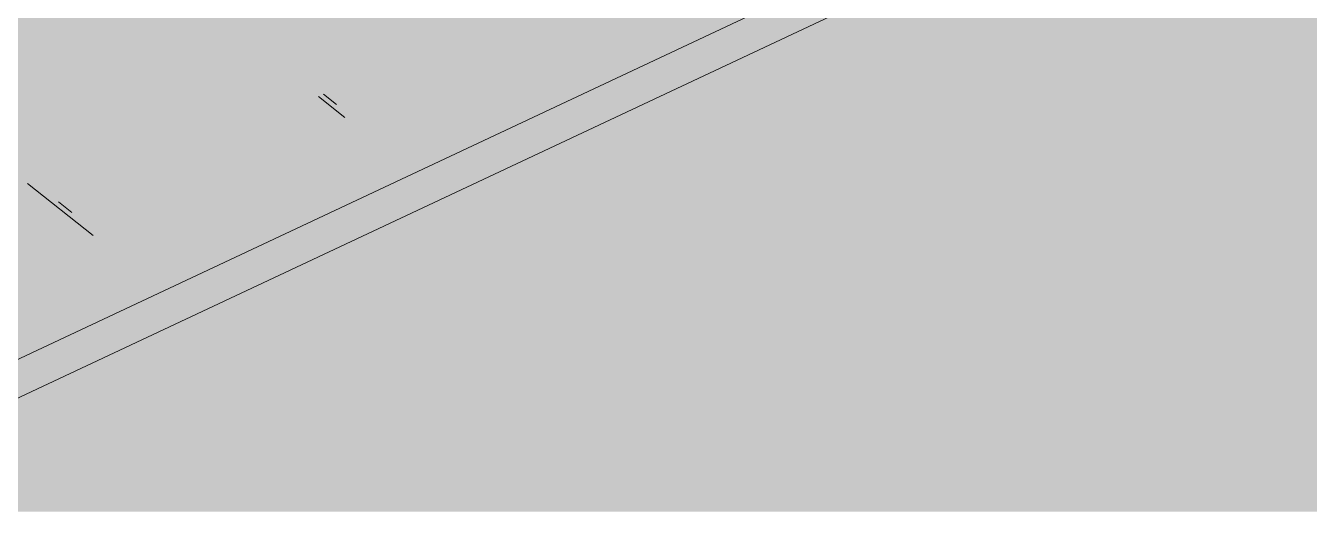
# Paper-space layout '03 3D Building and Roof' of a CAD drawing. Header units: millimetres. Extents: x 5 to 415, y 5 to 292.
# Drawn here: x 249.028 to 252.271, y 76.545 to 77.768 of the extents above; entities that cross this region are included whole.
import ezdxf

# ---------------------------------------------------------------- set-up
doc = ezdxf.new("R2010")
doc.units = ezdxf.units.MM
doc.layers.add('EXISTING', color=7, linetype='Continuous')
doc.layers.add('IMAGES', color=7, linetype='Continuous')

# ---------------------------------------------------------------- blocks, each defined once
blk = doc.blocks.new('SHEET_03')
at = {"layer": 'EXISTING', "color": 250, "lineweight": 9}
for p, q in [((247.5009, 76.2182), (251.3151, 78.0089)), ((247.5009, 76.1207), (251.3151, 77.9114)), ((249.8133, 77.5688), (249.7801, 77.5952)), ((249.7676, 77.5893), (249.834, 77.5366)), ((249.0323, 77.3699), (249.1983, 77.2382)), ((249.1444, 77.2967), (249.1112, 77.3231))]:
    blk.add_line(p, q, dxfattribs=at)
at = {"layer": 'IMAGES', "color": 7}
for points in [[(248.8618, 77.6979), (249.3436, 77.6979), (248.8618, 77.7943), (249.3436, 77.7943)], [(249.3436, 77.6979), (249.44, 77.6979), (249.3436, 77.7943), (249.44, 77.7943)], [(249.44, 77.6979), (249.6327, 77.6979), (249.44, 77.7943), (249.6327, 77.7943)], [(249.6327, 77.6979), (249.7291, 77.6979), (249.6327, 77.7943), (249.7291, 77.7943)], [(249.7291, 77.6979), (250.3073, 77.6979), (249.7291, 77.7943), (250.3073, 77.7943)], [(250.3073, 77.6979), (250.4036, 77.6979), (250.3073, 77.7943), (250.4036, 77.7943)], [(250.4036, 77.6979), (250.5, 77.6979), (250.4036, 77.7943), (250.5, 77.7943)], [(250.5, 77.6979), (250.5964, 77.6979), (250.5, 77.7943), (250.5964, 77.7943)], [(250.5964, 77.6979), (250.6927, 77.6979), (250.5964, 77.7943), (250.6927, 77.7943)], [(250.6927, 77.6979), (250.7891, 77.6979), (250.6927, 77.7943), (250.7891, 77.7943)], [(250.7891, 77.6979), (250.8855, 77.6979), (250.7891, 77.7943), (250.8855, 77.7943)], [(250.8855, 77.6979), (250.9818, 77.6979), (250.8855, 77.7943), (250.9818, 77.7943)], [(250.9818, 77.6979), (251.0782, 77.6979), (250.9818, 77.7943), (251.0782, 77.7943)], [(251.0782, 77.6979), (251.1745, 77.6979), (251.0782, 77.7943), (251.1745, 77.7943)], [(251.1745, 77.6979), (251.2709, 77.6979), (251.1745, 77.7943), (251.2709, 77.7943)], [(251.2709, 77.6979), (251.4636, 77.6979), (251.2709, 77.7943), (251.4636, 77.7943)], [(251.4636, 77.6979), (258.4982, 77.6979), (251.4636, 77.7943), (258.4982, 77.7943)], [(248.9582, 77.6015), (249.44, 77.6015), (248.9582, 77.6979), (249.44, 77.6979)], [(249.44, 77.6015), (249.5364, 77.6015), (249.44, 77.6979), (249.5364, 77.6979)], [(249.5364, 77.6015), (249.6327, 77.6015), (249.5364, 77.6979), (249.6327, 77.6979)], [(249.6327, 77.6015), (249.8255, 77.6015), (249.6327, 77.6979), (249.8255, 77.6979)], [(249.8255, 77.6015), (249.9218, 77.6015), (249.8255, 77.6979), (249.9218, 77.6979)], [(249.9218, 77.6015), (250.0182, 77.6015), (249.9218, 77.6979), (250.0182, 77.6979)], [(250.0182, 77.6015), (250.2109, 77.6015), (250.0182, 77.6979), (250.2109, 77.6979)], [(250.2109, 77.6015), (250.3073, 77.6015), (250.2109, 77.6979), (250.3073, 77.6979)], [(250.3073, 77.6015), (250.4036, 77.6015), (250.3073, 77.6979), (250.4036, 77.6979)], [(250.4036, 77.6015), (250.5964, 77.6015), (250.4036, 77.6979), (250.5964, 77.6979)], [(250.5964, 77.6015), (250.6927, 77.6015), (250.5964, 77.6979), (250.6927, 77.6979)], [(250.6927, 77.6015), (250.8855, 77.6015), (250.6927, 77.6979), (250.8855, 77.6979)], [(250.8855, 77.6015), (250.9818, 77.6015), (250.8855, 77.6979), (250.9818, 77.6979)], [(250.9818, 77.6015), (251.0782, 77.6015), (250.9818, 77.6979), (251.0782, 77.6979)], [(251.0782, 77.6015), (251.2709, 77.6015), (251.0782, 77.6979), (251.2709, 77.6979)], [(251.2709, 77.6015), (258.2091, 77.6015), (251.2709, 77.6979), (258.2091, 77.6979)], [(248.9582, 77.5051), (249.0545, 77.5051), (248.9582, 77.6015), (249.0545, 77.6015)], [(249.0545, 77.5051), (249.5364, 77.5051), (249.0545, 77.6015), (249.5364, 77.6015)], [(249.5364, 77.5051), (249.6327, 77.5051), (249.5364, 77.6015), (249.6327, 77.6015)], [(249.6327, 77.5051), (249.7291, 77.5051), (249.6327, 77.6015), (249.7291, 77.6015)], [(249.7291, 77.5051), (249.8255, 77.5051), (249.7291, 77.6015), (249.8255, 77.6015)], [(249.8255, 77.5051), (249.9218, 77.5051), (249.8255, 77.6015), (249.9218, 77.6015)], [(249.9218, 77.5051), (250.0182, 77.5051), (249.9218, 77.6015), (250.0182, 77.6015)], [(250.0182, 77.5051), (250.1145, 77.5051), (250.0182, 77.6015), (250.1145, 77.6015)], [(250.1145, 77.5051), (250.3073, 77.5051), (250.1145, 77.6015), (250.3073, 77.6015)], [(250.3073, 77.5051), (250.4036, 77.5051), (250.3073, 77.6015), (250.4036, 77.6015)], [(250.4036, 77.4087), (250.5, 77.4087), (250.4036, 77.6015), (250.5, 77.6015)], [(250.5, 77.5051), (250.5964, 77.5051), (250.5, 77.6015), (250.5964, 77.6015)], [(250.5964, 77.5051), (250.6927, 77.5051), (250.5964, 77.6015), (250.6927, 77.6015)], [(250.6927, 77.5051), (250.7891, 77.5051), (250.6927, 77.6015), (250.7891, 77.6015)], [(250.7891, 77.5051), (250.8855, 77.5051), (250.7891, 77.6015), (250.8855, 77.6015)], [(250.8855, 77.5051), (251.0782, 77.5051), (250.8855, 77.6015), (251.0782, 77.6015)], [(251.0782, 77.5051), (258.0164, 77.5051), (251.0782, 77.6015), (258.0164, 77.6015)], [(248.8618, 77.4087), (249.0545, 77.4087), (248.8618, 77.5051), (249.0545, 77.5051)], [(249.0545, 77.4087), (249.1509, 77.4087), (249.0545, 77.5051), (249.1509, 77.5051)], [(249.1509, 77.4087), (249.2473, 77.4087), (249.1509, 77.5051), (249.2473, 77.5051)], [(249.2473, 77.4087), (249.6327, 77.4087), (249.2473, 77.5051), (249.6327, 77.5051)], [(249.6327, 77.4087), (249.8255, 77.4087), (249.6327, 77.5051), (249.8255, 77.5051)], [(249.8255, 77.4087), (249.9218, 77.4087), (249.8255, 77.5051), (249.9218, 77.5051)], [(249.9218, 77.4087), (250.0182, 77.4087), (249.9218, 77.5051), (250.0182, 77.5051)], [(250.0182, 77.4087), (250.2109, 77.4087), (250.0182, 77.5051), (250.2109, 77.5051)], [(250.2109, 77.4087), (250.3073, 77.4087), (250.2109, 77.5051), (250.3073, 77.5051)], [(250.3073, 77.4087), (250.4036, 77.4087), (250.3073, 77.5051), (250.4036, 77.5051)], [(250.5, 77.4087), (250.5964, 77.4087), (250.5, 77.5051), (250.5964, 77.5051)], [(250.5964, 77.4087), (250.6927, 77.4087), (250.5964, 77.5051), (250.6927, 77.5051)], [(250.6927, 77.4087), (250.8855, 77.4087), (250.6927, 77.5051), (250.8855, 77.5051)], [(250.8855, 77.4087), (257.8236, 77.4087), (250.8855, 77.5051), (257.8236, 77.5051)], [(248.9582, 77.3123), (249.1509, 77.3123), (248.9582, 77.4087), (249.1509, 77.4087)], [(249.1509, 77.3123), (249.2473, 77.3123), (249.1509, 77.4087), (249.2473, 77.4087)], [(249.2473, 77.3123), (249.44, 77.3123), (249.2473, 77.4087), (249.44, 77.4087)], [(249.44, 77.3123), (249.6327, 77.3123), (249.44, 77.4087), (249.6327, 77.4087)], [(249.6327, 77.3123), (249.7291, 77.3123), (249.6327, 77.4087), (249.7291, 77.4087)], [(249.7291, 77.3123), (249.8255, 77.3123), (249.7291, 77.4087), (249.8255, 77.4087)], [(249.8255, 77.3123), (249.9218, 77.3123), (249.8255, 77.4087), (249.9218, 77.4087)], [(249.9218, 77.3123), (250.0182, 77.3123), (249.9218, 77.4087), (250.0182, 77.4087)], [(250.0182, 77.3123), (250.1145, 77.3123), (250.0182, 77.4087), (250.1145, 77.4087)], [(250.1145, 77.3123), (250.2109, 77.3123), (250.1145, 77.4087), (250.2109, 77.4087)], [(250.2109, 77.3123), (250.3073, 77.3123), (250.2109, 77.4087), (250.3073, 77.4087)], [(250.3073, 77.3123), (250.5, 77.3123), (250.3073, 77.4087), (250.5, 77.4087)], [(250.5, 77.3123), (250.5964, 77.3123), (250.5, 77.4087), (250.5964, 77.4087)], [(250.5964, 77.3123), (250.6927, 77.3123), (250.5964, 77.4087), (250.6927, 77.4087)], [(250.6927, 77.3123), (257.7273, 77.3123), (250.6927, 77.4087), (257.7273, 77.4087)], [(248.9582, 77.2159), (249.0545, 77.2159), (248.9582, 77.3123), (249.0545, 77.3123)], [(249.0545, 77.2159), (249.2473, 77.2159), (249.0545, 77.3123), (249.2473, 77.3123)], [(249.2473, 77.2159), (249.3436, 77.2159), (249.2473, 77.3123), (249.3436, 77.3123)], [(249.3436, 77.2159), (249.44, 77.2159), (249.3436, 77.3123), (249.44, 77.3123)], [(249.44, 77.2159), (249.5364, 77.2159), (249.44, 77.3123), (249.5364, 77.3123)], [(249.5364, 77.2159), (249.6327, 77.2159), (249.5364, 77.3123), (249.6327, 77.3123)], [(249.6327, 77.2159), (249.7291, 77.2159), (249.6327, 77.3123), (249.7291, 77.3123)], [(249.7291, 77.2159), (249.8255, 77.2159), (249.7291, 77.3123), (249.8255, 77.3123)], [(249.8255, 77.2159), (250.0182, 77.2159), (249.8255, 77.3123), (250.0182, 77.3123)], [(250.0182, 77.2159), (250.2109, 77.2159), (250.0182, 77.3123), (250.2109, 77.3123)], [(250.2109, 77.2159), (250.3073, 77.2159), (250.2109, 77.3123), (250.3073, 77.3123)], [(250.3073, 77.2159), (250.5, 77.2159), (250.3073, 77.3123), (250.5, 77.3123)], [(250.5, 77.2159), (257.5345, 77.2159), (250.5, 77.3123), (257.5345, 77.3123)], [(248.5727, 77.1195), (249.0545, 77.1195), (248.5727, 77.2159), (249.0545, 77.2159)], [(249.0545, 77.1195), (249.1509, 77.1195), (249.0545, 77.2159), (249.1509, 77.2159)], [(249.1509, 77.1195), (249.2473, 77.1195), (249.1509, 77.2159), (249.2473, 77.2159)], [(249.2473, 77.1195), (249.3436, 77.1195), (249.2473, 77.2159), (249.3436, 77.2159)], [(249.3436, 77.1195), (249.44, 77.1195), (249.3436, 77.2159), (249.44, 77.2159)], [(249.44, 77.1195), (249.5364, 77.1195), (249.44, 77.2159), (249.5364, 77.2159)], [(249.5364, 77.1195), (249.6327, 77.1195), (249.5364, 77.2159), (249.6327, 77.2159)], [(249.6327, 77.1195), (249.7291, 77.1195), (249.6327, 77.2159), (249.7291, 77.2159)], [(249.7291, 77.1195), (249.8255, 77.1195), (249.7291, 77.2159), (249.8255, 77.2159)], [(249.8255, 77.1195), (249.9218, 77.1195), (249.8255, 77.2159), (249.9218, 77.2159)], [(249.9218, 77.1195), (250.0182, 77.1195), (249.9218, 77.2159), (250.0182, 77.2159)], [(250.0182, 77.1195), (250.2109, 77.1195), (250.0182, 77.2159), (250.2109, 77.2159)], [(250.2109, 77.1195), (257.1491, 77.1195), (250.2109, 77.2159), (257.1491, 77.2159)], [(248.8618, 77.0231), (249.0545, 77.0231), (248.8618, 77.1195), (249.0545, 77.1195)], [(249.0545, 77.0231), (249.2473, 77.0231), (249.0545, 77.1195), (249.2473, 77.1195)], [(249.2473, 77.0231), (249.3436, 77.0231), (249.2473, 77.1195), (249.3436, 77.1195)], [(249.3436, 77.0231), (249.44, 77.0231), (249.3436, 77.1195), (249.44, 77.1195)], [(249.44, 77.0231), (249.6327, 77.0231), (249.44, 77.1195), (249.6327, 77.1195)], [(249.6327, 77.0231), (249.7291, 77.0231), (249.6327, 77.1195), (249.7291, 77.1195)], [(249.7291, 77.0231), (249.8255, 77.0231), (249.7291, 77.1195), (249.8255, 77.1195)], [(249.8255, 77.0231), (249.9218, 77.0231), (249.8255, 77.1195), (249.9218, 77.1195)], [(249.9218, 77.0231), (250.0182, 77.0231), (249.9218, 77.1195), (250.0182, 77.1195)], [(250.0182, 77.0231), (257.0527, 77.0231), (250.0182, 77.1195), (257.0527, 77.1195)], [(248.9582, 76.9267), (249.0545, 76.9267), (248.9582, 77.0231), (249.0545, 77.0231)], [(249.0545, 76.9267), (249.1509, 76.9267), (249.0545, 77.0231), (249.1509, 77.0231)], [(249.1509, 76.9267), (249.2473, 76.9267), (249.1509, 77.0231), (249.2473, 77.0231)], [(249.2473, 76.9267), (249.44, 76.9267), (249.2473, 77.0231), (249.44, 77.0231)], [(249.44, 76.9267), (249.5364, 76.9267), (249.44, 77.0231), (249.5364, 77.0231)], [(249.5364, 76.9267), (249.6327, 76.9267), (249.5364, 77.0231), (249.6327, 77.0231)], [(249.6327, 76.9267), (249.7291, 76.9267), (249.6327, 77.0231), (249.7291, 77.0231)], [(249.7291, 76.9267), (249.8255, 76.9267), (249.7291, 77.0231), (249.8255, 77.0231)], [(249.8255, 76.9267), (256.7636, 76.9267), (249.8255, 77.0231), (256.7636, 77.0231)], [(248.9582, 76.8303), (249.0545, 76.8303), (248.9582, 76.9267), (249.0545, 76.9267)], [(249.0545, 76.8303), (249.2473, 76.8303), (249.0545, 76.9267), (249.2473, 76.9267)], [(249.2473, 76.8303), (249.44, 76.8303), (249.2473, 76.9267), (249.44, 76.9267)], [(249.44, 76.8303), (249.5364, 76.8303), (249.44, 76.9267), (249.5364, 76.9267)], [(249.5364, 76.8303), (249.6327, 76.8303), (249.5364, 76.9267), (249.6327, 76.9267)], [(249.6327, 76.8303), (256.5709, 76.8303), (249.6327, 76.9267), (256.5709, 76.9267)], [(248.9582, 76.7339), (249.0545, 76.7339), (248.9582, 76.8303), (249.0545, 76.8303)], [(249.0545, 76.7339), (249.1509, 76.7339), (249.0545, 76.8303), (249.1509, 76.8303)], [(249.1509, 76.7339), (249.2473, 76.7339), (249.1509, 76.8303), (249.2473, 76.8303)], [(249.2473, 76.7339), (249.44, 76.7339), (249.2473, 76.8303), (249.44, 76.8303)], [(249.44, 76.7339), (249.5364, 76.7339), (249.44, 76.8303), (249.5364, 76.8303)], [(249.5364, 76.7339), (256.3782, 76.7339), (249.5364, 76.8303), (256.3782, 76.8303)], [(248.9582, 76.6375), (249.0545, 76.6375), (248.9582, 76.7339), (249.0545, 76.7339)], [(249.0545, 76.6375), (249.2473, 76.6375), (249.0545, 76.7339), (249.2473, 76.7339)], [(249.2473, 76.6375), (256.1855, 76.6375), (249.2473, 76.7339), (256.1855, 76.7339)], [(248.9582, 76.5411), (249.0545, 76.5411), (248.9582, 76.6375), (249.0545, 76.6375)], [(249.0545, 76.5411), (255.9927, 76.5411), (249.0545, 76.6375), (255.9927, 76.6375)]]:
    blk.add_solid(points, dxfattribs=at)

psp = doc.layouts.new('03 3D Building and Roof')

# ---------------------------------------------------------------- block references
psp.add_blockref('SHEET_03', (0, 0))

doc.saveas('drawing.dxf')
